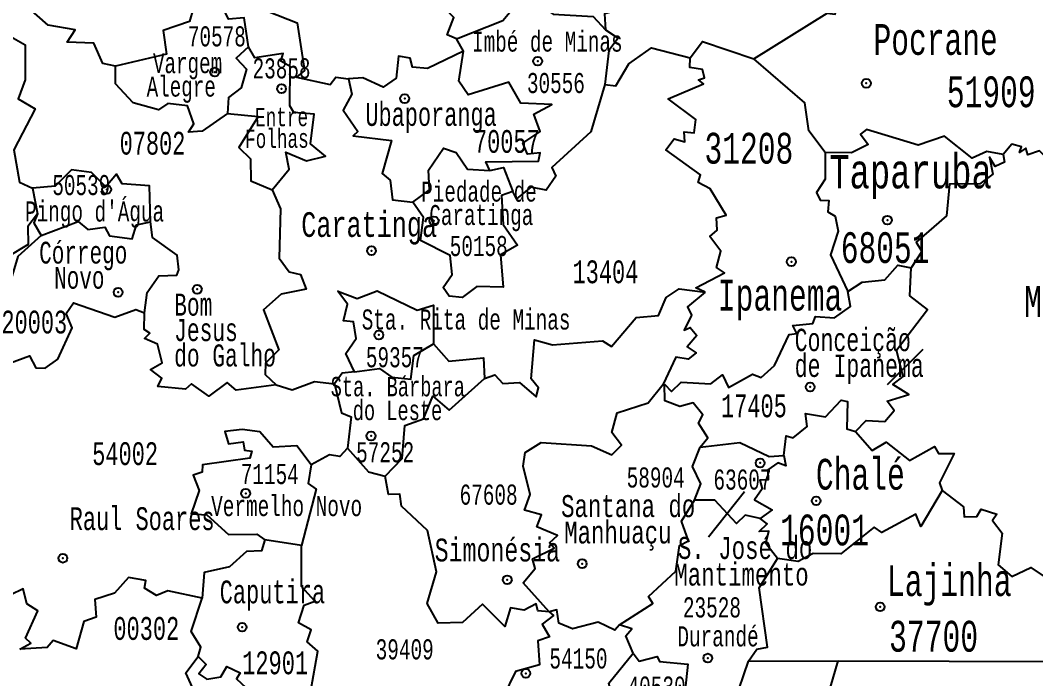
# Model space of a CAD drawing. Header units: millimetres. Extents: x 9851 to 10267, y 23387 to 23778.
# Drawn here: x 10165.79 to 10176.1, y 23522.55 to 23529.24 of the extents above; entities that cross this region are included whole.
import ezdxf
from ezdxf.enums import TextEntityAlignment as Align

# ---------------------------------------------------------------- set-up
doc = ezdxf.new("R2010")
doc.units = ezdxf.units.MM
doc.layers.add('3', color=7, linetype='Continuous')
doc.styles.add('MONOTXT', font='MONOTXT', dxfattribs={"height": 0.2})

# ---------------------------------------------------------------- blocks, each defined once
blk = doc.blocks.new('SEDE')
at = {"layer": '3', "color": 7, "linetype": 'Continuous'}
blk.add_circle((0, 0), 0.00451, dxfattribs=at)

msp = doc.modelspace()

# ---------------------------------------------------------------- linework, layer by layer
at = {"color": 7, "linetype": 'Continuous'}
for p, q in [((10170.295, 23528.922), (10170.222, 23529.048)), ((10165.918, 23527.53), (10165.969, 23527.271)), ((10174.598, 23525.538), (10174.961, 23525.897)), ((10172.336, 23525.54), (10172.32, 23525.541)), ((10172.781, 23523.992), (10173.148, 23524.452)), ((10168.648, 23523.902), (10168.276, 23523.962)), ((10173.008, 23522.199), (10173.186, 23522.729)), ((10173.186, 23522.729), (10174.099, 23522.731)), ((10173.925, 23522.149), (10174.099, 23522.731)), ((10174.099, 23522.731), (10176.645, 23522.724))]:
    msp.add_line(p, q, dxfattribs=at)
for points in [[(10170.756, 23530.215), (10170.936, 23530.344), (10171.165, 23530.267), (10171.377, 23529.802), (10171.535, 23529.63), (10171.707, 23529.509), (10171.922, 23529.507), (10171.919, 23529.419), (10171.808, 23529.423), (10171.804, 23529.323), (10171.725, 23529.302), (10171.734, 23529.14)], [(10170.222, 23529.048), (10170.127, 23529.089), (10170.195, 23529.263), (10170.012, 23529.456), (10170.072, 23529.517), (10169.978, 23529.634), (10170.122, 23529.673), (10170.124, 23529.777), (10170.325, 23529.772), (10170.446, 23529.899), (10170.577, 23529.914), (10170.547, 23530.06), (10170.615, 23530.177), (10170.756, 23530.215)], [(10173.24, 23528.843), (10173.985, 23529.308), (10174.066, 23529.297), (10174.094, 23529.418), (10174.225, 23529.487), (10174.218, 23529.714), (10174.094, 23529.892), (10174.162, 23529.943), (10174.115, 23530.243)], [(10166.762, 23528.769), (10166.633, 23528.798), (10166.542, 23529.004), (10166.272, 23529.014), (10166.351, 23529.14), (10166.078, 23529.185), (10165.796, 23529.432), (10165.813, 23529.534), (10165.723, 23529.634)], [(10168.113, 23528.966), (10168.066, 23529.261), (10167.908, 23529.247), (10167.835, 23529.401), (10167.697, 23529.428), (10167.549, 23529.352), (10167.511, 23529.224), (10167.246, 23529.132), (10167.278, 23528.892), (10166.762, 23528.769)], [(10170.222, 23529.048), (10170.694, 23529.235), (10170.834, 23529.404)], [(10170.834, 23529.404), (10171.02, 23529.419), (10171.205, 23529.298), (10171.609, 23529.275), (10171.734, 23529.14)], [(10168.303, 23529.328), (10168.605, 23529.209), (10168.68, 23528.726), (10168.6, 23528.657), (10168.942, 23528.584), (10168.997, 23528.659), (10169.127, 23528.641)], [(10165.514, 23529.226), (10165.53, 23529.037), (10165.68, 23529.08), (10165.843, 23528.987), (10165.845, 23528.631), (10165.774, 23528.439), (10165.946, 23528.338), (10165.73, 23527.922), (10165.788, 23527.592), (10165.918, 23527.53)], [(10171.734, 23529.14), (10171.863, 23529.054), (10171.771, 23528.929), (10171.729, 23528.584)], [(10168.113, 23528.966), (10167.985, 23528.853), (10168.091, 23528.74), (10168.036, 23528.549), (10167.909, 23528.453), (10167.899, 23528.291)], [(10168.352, 23527.513), (10168.523, 23527.725), (10168.492, 23527.898), (10168.699, 23527.808), (10168.893, 23527.858), (10168.742, 23527.982), (10168.777, 23528.284), (10168.573, 23528.301), (10168.53, 23528.366), (10168.535, 23528.766), (10168.441, 23528.822), (10168.462, 23528.9), (10168.176, 23528.855), (10168.113, 23528.966)], [(10171.729, 23528.584), (10171.841, 23528.57), (10171.972, 23528.793), (10172.204, 23528.957), (10172.594, 23528.856)], [(10172.594, 23528.856), (10172.72, 23529.021), (10173.24, 23528.843)], [(10170.295, 23528.922), (10169.927, 23528.748), (10169.776, 23528.759), (10169.753, 23528.853), (10169.635, 23528.871), (10169.612, 23528.649), (10169.477, 23528.558), (10169.272, 23528.653), (10169.127, 23528.641)], [(10170.561, 23527.711), (10170.521, 23527.798), (10171.057, 23527.806), (10171.072, 23527.891), (10170.945, 23527.878), (10170.897, 23527.988), (10171.071, 23528.108), (10171.007, 23528.282), (10171.19, 23528.381), (10170.876, 23528.395), (10170.754, 23528.608), (10170.343, 23528.479), (10170.245, 23528.617), (10170.295, 23528.922)], [(10172.746, 23526.474), (10172.651, 23526.521), (10172.945, 23526.671), (10172.861, 23526.725), (10172.905, 23526.891), (10172.795, 23527.042), (10172.868, 23527.105), (10172.861, 23527.231), (10172.96, 23527.258), (10172.798, 23527.525), (10172.677, 23527.588), (10172.701, 23527.667), (10172.347, 23527.92), (10172.431, 23528.034), (10172.54, 23528.003), (10172.533, 23528.104), (10172.637, 23528.093), (10172.652, 23528.23), (10172.372, 23528.44), (10172.73, 23528.591), (10172.679, 23528.632), (10172.742, 23528.653), (10172.719, 23528.736), (10172.592, 23528.755), (10172.594, 23528.856)], [(10167.899, 23528.291), (10167.641, 23528.111), (10167.504, 23528.1), (10167.557, 23528.185), (10167.492, 23528.366), (10167.291, 23528.392), (10167.199, 23528.326), (10166.942, 23528.398), (10166.76, 23528.591), (10166.762, 23528.769)], [(10173.966, 23527.894), (10173.801, 23528.113), (10173.759, 23528.399), (10173.24, 23528.843)], [(10169.127, 23528.641), (10169.161, 23528.486), (10169.073, 23528.322), (10169.22, 23528.108), (10169.173, 23528.062), (10169.563, 23528.017), (10169.469, 23527.681), (10169.549, 23527.613), (10169.574, 23527.413), (10169.78, 23527.389)], [(10171.729, 23528.584), (10171.587, 23528.104), (10171.192, 23527.74), (10171.23, 23527.653), (10171.133, 23527.511), (10170.978, 23527.54), (10170.832, 23527.424), (10170.796, 23527.499)], [(10167.899, 23528.291), (10168.211, 23528.259), (10168.014, 23527.944), (10168.133, 23527.829), (10168.134, 23527.606), (10168.352, 23527.513)], [(10175.774, 23527.874), (10175.605, 23527.904), (10175.456, 23527.837), (10175.177, 23528.061), (10174.909, 23527.967), (10174.385, 23528.126), (10174.325, 23528.08), (10174.403, 23527.974), (10174.233, 23527.889), (10173.966, 23527.894)], [(10176.885, 23528.208), (10176.557, 23528.061), (10176.468, 23527.854), (10176.25, 23527.916), (10176.199, 23527.854), (10176.142, 23527.909), (10176.022, 23527.871), (10176.004, 23527.939), (10175.938, 23527.893), (10175.958, 23527.952), (10175.862, 23527.979), (10175.774, 23527.874)], [(10169.78, 23527.389), (10169.95, 23527.515), (10169.939, 23527.714), (10170.09, 23527.939), (10170.221, 23527.894), (10170.335, 23527.724), (10170.561, 23527.711)], [(10173.966, 23527.894), (10173.967, 23527.622), (10173.878, 23527.486), (10173.916, 23527.408), (10174.003, 23527.406), (10173.993, 23527.29), (10174.066, 23527.248), (10174.099, 23527.096), (10174.018, 23526.856), (10174.196, 23526.483)], [(10175.774, 23527.874), (10175.787, 23527.796), (10175.691, 23527.753), (10175.634, 23527.846), (10175.667, 23527.673), (10175.537, 23527.577), (10175.228, 23527.572), (10175.197, 23527.252), (10174.888, 23526.984), (10174.948, 23526.89), (10174.837, 23526.724)], [(10167.118, 23527.19), (10167.107, 23527.556), (10166.829, 23527.574), (10166.77, 23527.672), (10166.662, 23527.546), (10166.519, 23527.691), (10166.316, 23527.719), (10166.148, 23527.552), (10165.918, 23527.53)], [(10170.561, 23527.711), (10170.701, 23527.74), (10170.796, 23527.499)], [(10168.352, 23527.513), (10168.436, 23527.322), (10168.423, 23526.82), (10168.523, 23526.682), (10168.638, 23526.656), (10168.698, 23526.507), (10168.444, 23526.454), (10168.263, 23526.295), (10168.419, 23525.89), (10168.283, 23525.756), (10168.282, 23525.641), (10168.392, 23525.536)], [(10170.796, 23527.499), (10170.681, 23527.458), (10170.698, 23527.164), (10170.842, 23526.954), (10170.668, 23526.853), (10170.695, 23526.525), (10170.429, 23526.532), (10170.279, 23526.42), (10170.149, 23526.435), (10170.089, 23526.522), (10170.178, 23526.656), (10170.16, 23526.847), (10169.859, 23527.001), (10169.888, 23527.235), (10169.78, 23527.389)], [(10165.969, 23527.271), (10165.87, 23527.142), (10165.874, 23526.958), (10165.445, 23526.703), (10165.24, 23526.77), (10165.032, 23526.717), (10164.947, 23526.818), (10164.709, 23526.831), (10164.575, 23526.927), (10164.143, 23526.898), (10164.045, 23527.036), (10163.802, 23527.014), (10163.71, 23527.227), (10163.522, 23527.21), (10163.418, 23527.087), (10163.453, 23526.954), (10163.376, 23526.873), (10163.182, 23526.971), (10162.975, 23526.851)], [(10165.969, 23527.271), (10165.933, 23527.18), (10166.008, 23527.051)], [(10166.008, 23527.051), (10166.381, 23527.193), (10166.48, 23527.113), (10166.654, 23527.134), (10166.7, 23527.049), (10166.93, 23527.017), (10166.975, 23527.16), (10167.118, 23527.19)], [(10167.055, 23526.264), (10167.083, 23526.471), (10167.201, 23526.64), (10167.384, 23526.649), (10167.404, 23526.703), (10167.386, 23526.85), (10167.138, 23527.032), (10167.118, 23527.19)], [(10166.008, 23527.051), (10165.769, 23526.838), (10165.681, 23526.543), (10165.553, 23526.505), (10165.525, 23526.328), (10165.224, 23526.116), (10165.232, 23525.939)], [(10174.196, 23526.483), (10174.34, 23526.578), (10174.572, 23526.6), (10174.704, 23526.751), (10174.837, 23526.724)], [(10174.272, 23525.062), (10174.383, 23525.172), (10174.571, 23525.162), (10174.665, 23525.274), (10174.595, 23525.368), (10174.815, 23525.437), (10174.653, 23525.538), (10174.758, 23525.619), (10174.69, 23525.887), (10175.004, 23526.299), (10174.826, 23526.439), (10174.837, 23526.724)], [(10169.188, 23525.665), (10169.099, 23525.854), (10169.204, 23526.004), (10169.177, 23526.174), (10169.075, 23526.185), (10169.115, 23526.354), (10169.018, 23526.484), (10169.214, 23526.412), (10169.416, 23526.488), (10169.822, 23526.294), (10169.989, 23526.345), (10169.988, 23525.95)], [(10170.508, 23525.6), (10170.612, 23525.635), (10170.694, 23525.548), (10170.861, 23525.558), (10171.033, 23525.412), (10171.054, 23525.505), (10170.98, 23525.594), (10171.014, 23525.993), (10171.198, 23525.94), (10171.705, 23525.983), (10171.796, 23525.923), (10172.046, 23526.219), (10172.274, 23526.238), (10172.35, 23526.42), (10172.483, 23526.509), (10172.746, 23526.474)], [(10172.336, 23525.54), (10172.404, 23525.468), (10172.505, 23525.56), (10172.804, 23525.546), (10172.923, 23525.635), (10172.985, 23525.508), (10173.227, 23525.642), (10173.317, 23525.608), (10173.452, 23525.732), (10173.6, 23526.046), (10173.679, 23526.056), (10173.638, 23526.136), (10173.839, 23526.159), (10173.867, 23526.228), (10174.06, 23526.215), (10174.221, 23526.331), (10174.196, 23526.483)], [(10172.746, 23526.474), (10172.568, 23526.326), (10172.61, 23526.242), (10172.535, 23526.091), (10172.595, 23526.117), (10172.662, 23526.037), (10172.565, 23525.919), (10172.655, 23525.861), (10172.576, 23525.794), (10172.449, 23525.816), (10172.32, 23525.541)], [(10165.272, 23525.912), (10165.605, 23525.725), (10165.887, 23525.828), (10165.953, 23525.708), (10166.046, 23525.705), (10166.176, 23525.794), (10166.32, 23526.112), (10166.26, 23526.26), (10166.334, 23526.366), (10166.756, 23526.22), (10166.967, 23526.3), (10167.055, 23526.264)], [(10168.392, 23525.536), (10167.987, 23525.48), (10167.894, 23525.557), (10167.708, 23525.421), (10167.533, 23525.545), (10167.471, 23525.491), (10167.19, 23525.517), (10167.233, 23525.603), (10167.117, 23525.689), (10167.235, 23525.759), (10167.187, 23525.947), (10167.055, 23526.005), (10167.11, 23526.058), (10167.052, 23526.096), (10167.055, 23526.264)], [(10169.188, 23525.665), (10169.44, 23525.702), (10169.567, 23525.611), (10169.758, 23525.593), (10169.791, 23525.834), (10169.988, 23525.95)], [(10169.988, 23525.95), (10170.146, 23525.776), (10170.497, 23525.809), (10170.508, 23525.6)], [(10169.188, 23525.665), (10169.063, 23525.654), (10168.985, 23525.545)], [(10168.392, 23525.536), (10168.554, 23525.484), (10168.781, 23525.569), (10168.985, 23525.545)], [(10169.499, 23524.608), (10169.673, 23524.787), (10169.698, 23525.12), (10169.888, 23525.188), (10169.983, 23525.418), (10170.149, 23525.279), (10170.508, 23525.6)], [(10168.985, 23525.545), (10169.056, 23525.25), (10169.154, 23525.211), (10169.115, 23524.893)], [(10171.163, 23523.229), (10170.899, 23523.523), (10171.022, 23523.671), (10170.995, 23523.767), (10171.214, 23523.875), (10171.167, 23523.93), (10171.247, 23524.005), (10171.04, 23524.093), (10171.087, 23524.214), (10170.914, 23524.261), (10170.971, 23524.422), (10170.899, 23524.708), (10170.92, 23524.847), (10171.083, 23524.949), (10171.593, 23524.914), (10171.801, 23524.825), (10171.898, 23524.922), (10171.799, 23525.052), (10171.854, 23525.25), (10172.17, 23525.352), (10172.32, 23525.541)], [(10172.695, 23524.902), (10172.773, 23524.995), (10172.679, 23525.145), (10172.723, 23525.23), (10172.627, 23525.351), (10172.489, 23525.313), (10172.339, 23525.373), (10172.336, 23525.54)], [(10173.545, 23524.816), (10173.568, 23525.016), (10173.641, 23524.997), (10173.783, 23525.111), (10173.765, 23525.243), (10173.968, 23525.209), (10174.127, 23525.38), (10174.192, 23525.364), (10174.185, 23525.088), (10174.272, 23525.062)], [(10168.746, 23524.722), (10168.603, 23524.914), (10168.363, 23524.903), (10168.225, 23525.057), (10168.047, 23525.082), (10167.872, 23525.06), (10167.908, 23524.935), (10168.057, 23524.956), (10168.071, 23524.872), (10168.144, 23524.862), (10168.124, 23524.791), (10167.644, 23524.722), (10167.64, 23524.648), (10167.549, 23524.616), (10167.611, 23524.461), (10167.528, 23524.225), (10167.688, 23524.214), (10167.909, 23524.014), (10168.195, 23524.02), (10168.276, 23523.962)], [(10174.272, 23525.062), (10174.444, 23524.869), (10174.586, 23524.951), (10174.821, 23524.767), (10175.075, 23524.909), (10175.115, 23524.838), (10175.274, 23524.836), (10175.127, 23524.538), (10175.152, 23524.463)], [(10172.695, 23524.902), (10173.1, 23524.95), (10173.398, 23524.808), (10173.545, 23524.816)], [(10169.115, 23524.893), (10169.039, 23524.808), (10168.934, 23524.824), (10168.746, 23524.722)], [(10169.115, 23524.893), (10169.329, 23524.65), (10169.499, 23524.608)], [(10172.64, 23524.365), (10172.703, 23524.531), (10172.617, 23524.706), (10172.695, 23524.902)], [(10168.746, 23524.722), (10168.717, 23524.534), (10168.797, 23524.476), (10168.648, 23523.902)], [(10173.545, 23524.816), (10173.565, 23524.713), (10173.484, 23524.743), (10173.385, 23524.671), (10173.386, 23524.571), (10173.303, 23524.565), (10173.327, 23524.477), (10173.247, 23524.368), (10173.428, 23524.265), (10173.305, 23524.177)], [(10171.163, 23523.229), (10171.048, 23523.239), (10171.033, 23523.31), (10170.91, 23523.246), (10170.772, 23523.271), (10170.713, 23523.081), (10170.488, 23523.306), (10170.284, 23523.123), (10170.036, 23523.116), (10169.924, 23523.314), (10170.02, 23523.637), (10169.929, 23524.056), (10169.666, 23524.302), (10169.648, 23524.424), (10169.533, 23524.422), (10169.499, 23524.608)], [(10175.152, 23524.463), (10174.937, 23524.097), (10174.886, 23524.221), (10174.539, 23524.034), (10174.463, 23524.091), (10174.123, 23523.82), (10173.842, 23523.821), (10173.692, 23523.741), (10173.48, 23523.772)], [(10175.152, 23524.463), (10175.37, 23524.297), (10175.375, 23524.194), (10175.506, 23524.199), (10175.55, 23524.273), (10175.707, 23524.22), (10175.665, 23524.156), (10175.763, 23524.03), (10175.723, 23523.706), (10175.861, 23523.588), (10176.054, 23523.68), (10176.22, 23523.568), (10176.416, 23523.187), (10176.469, 23523.071), (10176.378, 23522.872), (10176.642, 23522.729)], [(10171.877, 23523.099), (10172.215, 23523.316), (10172.173, 23523.385), (10172.448, 23523.644), (10172.487, 23523.903), (10172.579, 23523.949), (10172.506, 23524.149), (10172.64, 23524.365)], [(10173.305, 23524.177), (10173.153, 23524.21), (10173.067, 23524.126), (10172.844, 23524.363), (10172.64, 23524.365)], [(10173.48, 23523.772), (10173.363, 23523.923), (10173.392, 23524.05), (10173.297, 23524.045), (10173.375, 23524.122), (10173.305, 23524.177)], [(10168.276, 23523.962), (10168.243, 23523.849), (10168.09, 23523.841), (10167.92, 23523.686), (10167.662, 23523.63), (10167.642, 23523.37)], [(10168.626, 23521.964), (10168.69, 23522.23), (10168.579, 23522.392), (10168.743, 23522.431), (10168.814, 23522.832), (10168.707, 23522.924), (10168.749, 23523.047), (10168.62, 23523.117), (10168.675, 23523.296), (10168.785, 23523.338), (10168.651, 23523.487), (10168.648, 23523.902)], [(10173.186, 23522.729), (10173.272, 23522.851), (10173.381, 23522.871), (10173.294, 23523.472), (10173.48, 23523.772)], [(10167.642, 23523.37), (10167.293, 23523.442), (10167.176, 23523.395), (10167.056, 23523.47), (10167.07, 23523.548), (10166.893, 23523.58), (10166.75, 23523.419), (10166.551, 23523.355), (10166.566, 23523.176), (10166.441, 23523.131), (10166.363, 23522.853), (10166.128, 23522.937), (10166.069, 23522.866), (10165.789, 23522.852)], [(10165.789, 23522.852), (10165.902, 23522.912), (10165.846, 23522.962), (10165.973, 23523.239), (10165.861, 23523.311), (10165.823, 23523.462), (10165.698, 23523.401)], [(10167.602, 23522.775), (10167.629, 23522.87), (10167.53, 23523.029), (10167.642, 23523.37)], [(10171.163, 23523.229), (10171.209, 23523.191), (10171.094, 23523.104), (10171.167, 23522.976), (10171.047, 23522.935), (10171.065, 23522.693), (10170.822, 23522.625), (10170.697, 23522.367), (10170.752, 23521.699)], [(10171.877, 23523.099), (10171.831, 23523.042), (10171.661, 23523.125), (10171.402, 23523.057), (10171.263, 23523.113), (10171.242, 23523.25), (10171.163, 23523.229)], [(10172.017, 23522.809), (10171.943, 23522.985), (10172.002, 23523.057), (10171.877, 23523.099)], [(10166.602, 23521.295), (10166.627, 23521.587), (10166.834, 23521.985), (10167.065, 23521.978), (10167.003, 23522.116), (10167.134, 23522.19), (10167.116, 23522.319), (10167.544, 23522.46), (10167.474, 23522.612), (10167.602, 23522.775)], [(10167.602, 23522.775), (10167.681, 23522.695), (10167.606, 23522.601), (10167.689, 23522.546), (10167.83, 23522.569), (10167.892, 23522.674), (10168.026, 23522.61), (10167.988, 23522.551), (10168.23, 23522.326), (10168.244, 23522.057), (10168.335, 23522.083), (10168.373, 23521.994), (10168.626, 23521.964)], [(10171.869, 23521.744), (10171.721, 23522.071), (10171.82, 23522.282), (10171.769, 23522.505), (10172.017, 23522.809)], [(10172.017, 23522.809), (10172.077, 23522.73), (10172.259, 23522.777), (10172.285, 23522.724), (10172.571, 23522.7), (10172.544, 23522.443), (10172.647, 23522.357), (10172.876, 23522.371), (10173.008, 23522.199)]]:
    msp.add_lwpolyline(points, dxfattribs=at)
for p in [(10171.047, 23528.821), (10167.769, 23528.71), (10168.447, 23528.541), (10174.383, 23528.596), (10169.697, 23528.441), (10166.672, 23527.518), (10169.994, 23527.199), (10174.597, 23527.207), (10169.36, 23526.896), (10173.622, 23526.785), (10167.591, 23526.505), (10166.788, 23526.474), (10169.435, 23526.041), (10173.813, 23525.513), (10169.355, 23525.016), (10173.305, 23524.741), (10168.083, 23524.432), (10173.874, 23524.357), (10166.227, 23523.774), (10171.499, 23523.718), (10170.738, 23523.555), (10174.524, 23523.28), (10168.047, 23523.074), (10172.774, 23522.76), (10170.927, 23522.605)]:
    msp.add_point(p, dxfattribs=at)

# ---------------------------------------------------------------- block references
at = {"color": 7, "linetype": 'Continuous', "zscale": 10}
for p, xscale, yscale, rotation in [((10171.047, 23528.821), 9.999977571008309, 9.999977571008309, 1.935507055275522), ((10167.769, 23528.71), 9.999983926201585, 9.999983926201585, 1.855954344902146), ((10174.383, 23528.596), 10, 10, 2.016659551734751), ((10168.447, 23528.541), 9.999986285762304, 9.999986285762304, 1.872771529648127), ((10169.697, 23528.441), 9.99997810910086, 9.99997810910086, 1.903739291828662), ((10166.672, 23527.518), 9.999984233899701, 9.999984233899701, 1.831128559954475), ((10169.994, 23527.199), 10, 10, 1.913881148151071), ((10174.597, 23527.207), 10.00001291732865, 10.00001291732865, 2.02626794912435), ((10169.36, 23526.896), 10, 10, 1.898663934432499), ((10173.622, 23526.785), 10.00001499086946, 10.00001499086946, 2.003842098580973), ((10166.788, 23526.474), 10, 10, 1.835661919669298), ((10167.591, 23526.505), 9.999982418177122, 9.999982418177122, 1.855687679679133), ((10169.435, 23526.041), 10.0000169176086, 10.0000169176086, 1.902397143464143), ((10173.813, 23525.513), 10.0000173985615, 10.0000173985615, 2.011850660777898), ((10169.355, 23525.016), 10.0000169176086, 10.0000169176086, 1.902397143464143), ((10173.305, 23524.741), 10, 10, 2.001442324600957), ((10168.083, 23524.432), 9.999978679502792, 9.999978679502792, 1.871438215773189), ((10173.874, 23524.357), 10, 10, 2.016659551734751), ((10166.227, 23523.774), 10, 10, 1.82525332699408), ((10171.499, 23523.718), 10.00002214216958, 10.00002214216958, 1.958723794379284), ((10170.738, 23523.555), 10, 10, 1.940040145805237), ((10174.524, 23523.28), 9.999977602884028, 9.999977602884028, 2.035619163468061), ((10168.047, 23523.074), 9.999984764077185, 9.999984764077185, 1.872504867035413), ((10172.774, 23522.76), 10, 10, 1.992900459699829), ((10170.927, 23522.605), 10, 10, 1.946715474585955)]:
    msp.add_blockref('SEDE', p, dxfattribs=dict(at, xscale=xscale, yscale=yscale, rotation=rotation))

# ---------------------------------------------------------------- texts
at = {"color": 7, "linetype": 'Continuous', "style": 'MONOTXT'}
for s, height, rotation, width, p in [('70578', 0.2037, 0, 0.666667, (10168.084, 23528.971)), ('Vargem', 0.2029, 359.9907, 0.666671, (10167.844, 23528.699)), ('23858', 0.2038, 360, 0.666671, (10168.741, 23528.646)), ('Alegre', 0.2029, 359.9907, 0.666671, (10167.78, 23528.461)), ('30556', 0.2038, 0, 0.666662, (10171.526, 23528.497)), ('Entre', 0.1865, 0.2794, 0.666662, (10168.717, 23528.161)), ('Folhas', 0.1865, 0.2794, 0.666662, (10168.723, 23527.942)), ('50539', 0.2039, 0, 0.666671, (10166.708, 23527.461)), ('Piedade de', 0.2033, 359.9945, 0.666667, (10171.038, 23527.395)), ("Pingo d'%%193gua", 0.20394, 360, 0.666671, (10167.255, 23527.193)), ('Caratinga', 0.2033, 359.9945, 0.666667, (10171.003, 23527.157)), ('71154', 0.2043, 360, 0.666671, (10168.622, 23524.527)), ('Vermelho Novo', 0.20432, 0, 0.666671, (10169.265, 23524.202)), ('54150', 0.2045, 0, 0.666667, (10171.756, 23522.654)), ('40530', 0.2046, 360, 0.666667, (10172.549, 23522.368))]:
    msp.add_text(s, height=height, rotation=rotation, dxfattribs=dict(at, width=width)).set_placement(p, align=Align.RIGHT)
for s, height, rotation, width, p in [('Pocrane', 0.3123, 360, 0.666661, (10174.456, 23528.885)), ('68051', 0.312, 0, 0.666664, (10174.124, 23526.772)), ('Bom ', 0.2238, 0.0026, 0.666671, (10167.357, 23526.237)), ('Jesus ', 0.2238, 0.0026, 0.666671, (10167.357, 23525.979)), ('Concei%%231%%227o ', 0.22718, 359.9929, 0.666667, (10173.656, 23525.877)), ('do Galho', 0.2238, 0.0026, 0.666671, (10167.357, 23525.721)), ('de Ipanema', 0.2272, 359.9929, 0.666667, (10173.656, 23525.615)), ('Chal%%233', 0.3131, 0, 0.666661, (10173.871, 23524.47)), ('Caputira', 0.2319, 0, 0.666671, (10167.819, 23523.316))]:
    msp.add_text(s, height=height, rotation=rotation, dxfattribs=dict(at, width=width)).set_placement(p)
for s, height, width, p in [('Imb%%233 de Minas', 0.20372, 0.666667, (10171.909, 23528.918)), ('50158', 0.204, 0.666676, (10170.743, 23526.842)), ('Mutum', 0.3126, 0.666661, (10176.887, 23526.224))]:
    msp.add_text(s, height=height, dxfattribs=dict(at, width=width)).set_placement(p, align=Align.RIGHT)
for s, height, width, p in [('51909', 0.3124, 0.66667, (10175.651, 23528.51)), ('12901', 0.232, 0.666671, (10168.382, 23522.712))]:
    msp.add_text(s, height=height, dxfattribs=dict(at, width=width)).set_placement(p, align=Align.MIDDLE)
at = {"color": 7, "linetype": 'Continuous', "style": 'MONOTXT', "width": 0.666679}
msp.add_text('Ubaporanga', height=0.2312, dxfattribs=at).set_placement((10169.965, 23528.164), align=Align.CENTER)
at = {"color": 7, "linetype": 'Continuous', "style": 'MONOTXT'}
for s, height, rotation, width, p in [('70057', 0.2312, 360, 0.666675, (10170.734, 23528.006)), ('07802', 0.2312, 360, 0.666667, (10167.137, 23527.988)), ('31208', 0.3125, 360, 0.666661, (10173.191, 23527.937)), ('13404', 0.2314, 0, 0.666679, (10171.735, 23526.682)), ('20003', 0.2315, 0, 0.666671, (10165.937, 23526.172)), ('17405', 0.2316, 0, 0.666667, (10173.242, 23525.321)), ('54002', 0.2317, 360, 0.666671, (10166.859, 23524.836)), ('58904', 0.2042, 360, 0.666662, (10172.245, 23524.594)), ('63607', 0.2042, 0, 0.666667, (10173.126, 23524.573)), ('67608', 0.2042, 360, 0.666662, (10170.549, 23524.42)), ('16001', 0.3132, 0, 0.66667, (10173.959, 23524.061)), ('23528', 0.2044, 360, 0.666667, (10172.816, 23523.275)), ('00302', 0.2319, 360, 0.666671, (10167.074, 23523.061)), ('37700', 0.3134, 0, 0.666664, (10175.066, 23522.982)), ('39409', 0.2044, 360, 0.666667, (10169.697, 23522.849))]:
    msp.add_text(s, height=height, rotation=rotation, dxfattribs=dict(at, width=width)).set_placement(p, align=Align.MIDDLE)
at = {"color": 7, "linetype": 'Continuous', "style": 'MONOTXT', "width": 0.704225}
msp.add_text('Taparuba', height=0.3385, rotation=0, dxfattribs=at).set_placement((10174.007, 23527.868), align=Align.TOP_LEFT)
at = {"color": 7, "linetype": 'Continuous', "style": 'MONOTXT'}
for s, height, width, p in [('Caratinga', 0.2508, 0.705876, (10168.647, 23527.162)), ('59357', 0.2041, 0.666667, (10169.303, 23525.815)), ('57252', 0.2042, 0.666667, (10169.204, 23524.85))]:
    msp.add_text(s, height=height, rotation=360, dxfattribs=dict(at, width=width)).set_placement(p, align=Align.MIDDLE_LEFT)
for s, height, rotation, width, p in [('C%%243rrego ', 0.22148, 0.0178, 0.666679, (10166.498, 23526.766)), ('Novo', 0.2215, 0.0178, 0.666679, (10166.394, 23526.511)), ('Sta. B%%225rbara ', 0.19675, 0.0043, 0.666671, (10169.684, 23525.418)), ('do Leste', 0.1968, 0.0043, 0.666671, (10169.624, 23525.176)), ('Santana do ', 0.22292, 0.005, 0.705889, (10172.034, 23524.192)), ('Manhua%%231u', 0.22292, 0.005, 0.705889, (10171.861, 23523.924)), ('Durand%%233', 0.20443, 360, 0.666667, (10172.878, 23522.879))]:
    msp.add_text(s, height=height, rotation=rotation, dxfattribs=dict(at, width=width)).set_placement(p, align=Align.CENTER)
for s, height, width, p in [('Ipanema', 0.3128, 0.666664, (10172.876, 23526.289)), ('Raul Soares', 0.23179, 0.666671, (10166.296, 23524.06)), ('Lajinha', 0.3134, 0.666661, (10174.592, 23523.39))]:
    msp.add_text(s, height=height, dxfattribs=dict(at, width=width)).set_placement(p)
at = {"color": 7, "linetype": 'Continuous', "style": 'MONOTXT', "width": 0.666662}
msp.add_text('Sta. Rita de Minas', height=0.20401, dxfattribs=at).set_placement((10169.261, 23526.198), align=Align.MIDDLE_LEFT)
at = {"color": 7, "linetype": 'Continuous', "style": 'MONOTXT'}
for s, height, rotation, width, p in [('S. Jos%%233 do ', 0.22333, 0.0025, 0.705883, (10173.221, 23523.99)), ('Simon%%233sia', 0.23153, 0, 0.705886, (10170.638, 23523.973)), ('Mantimento', 0.2233, 0.0025, 0.705883, (10173.116, 23523.72))]:
    msp.add_text(s, height=height, rotation=rotation, dxfattribs=dict(at, width=width)).set_placement(p, align=Align.TOP_CENTER)

doc.saveas('drawing.dxf')
